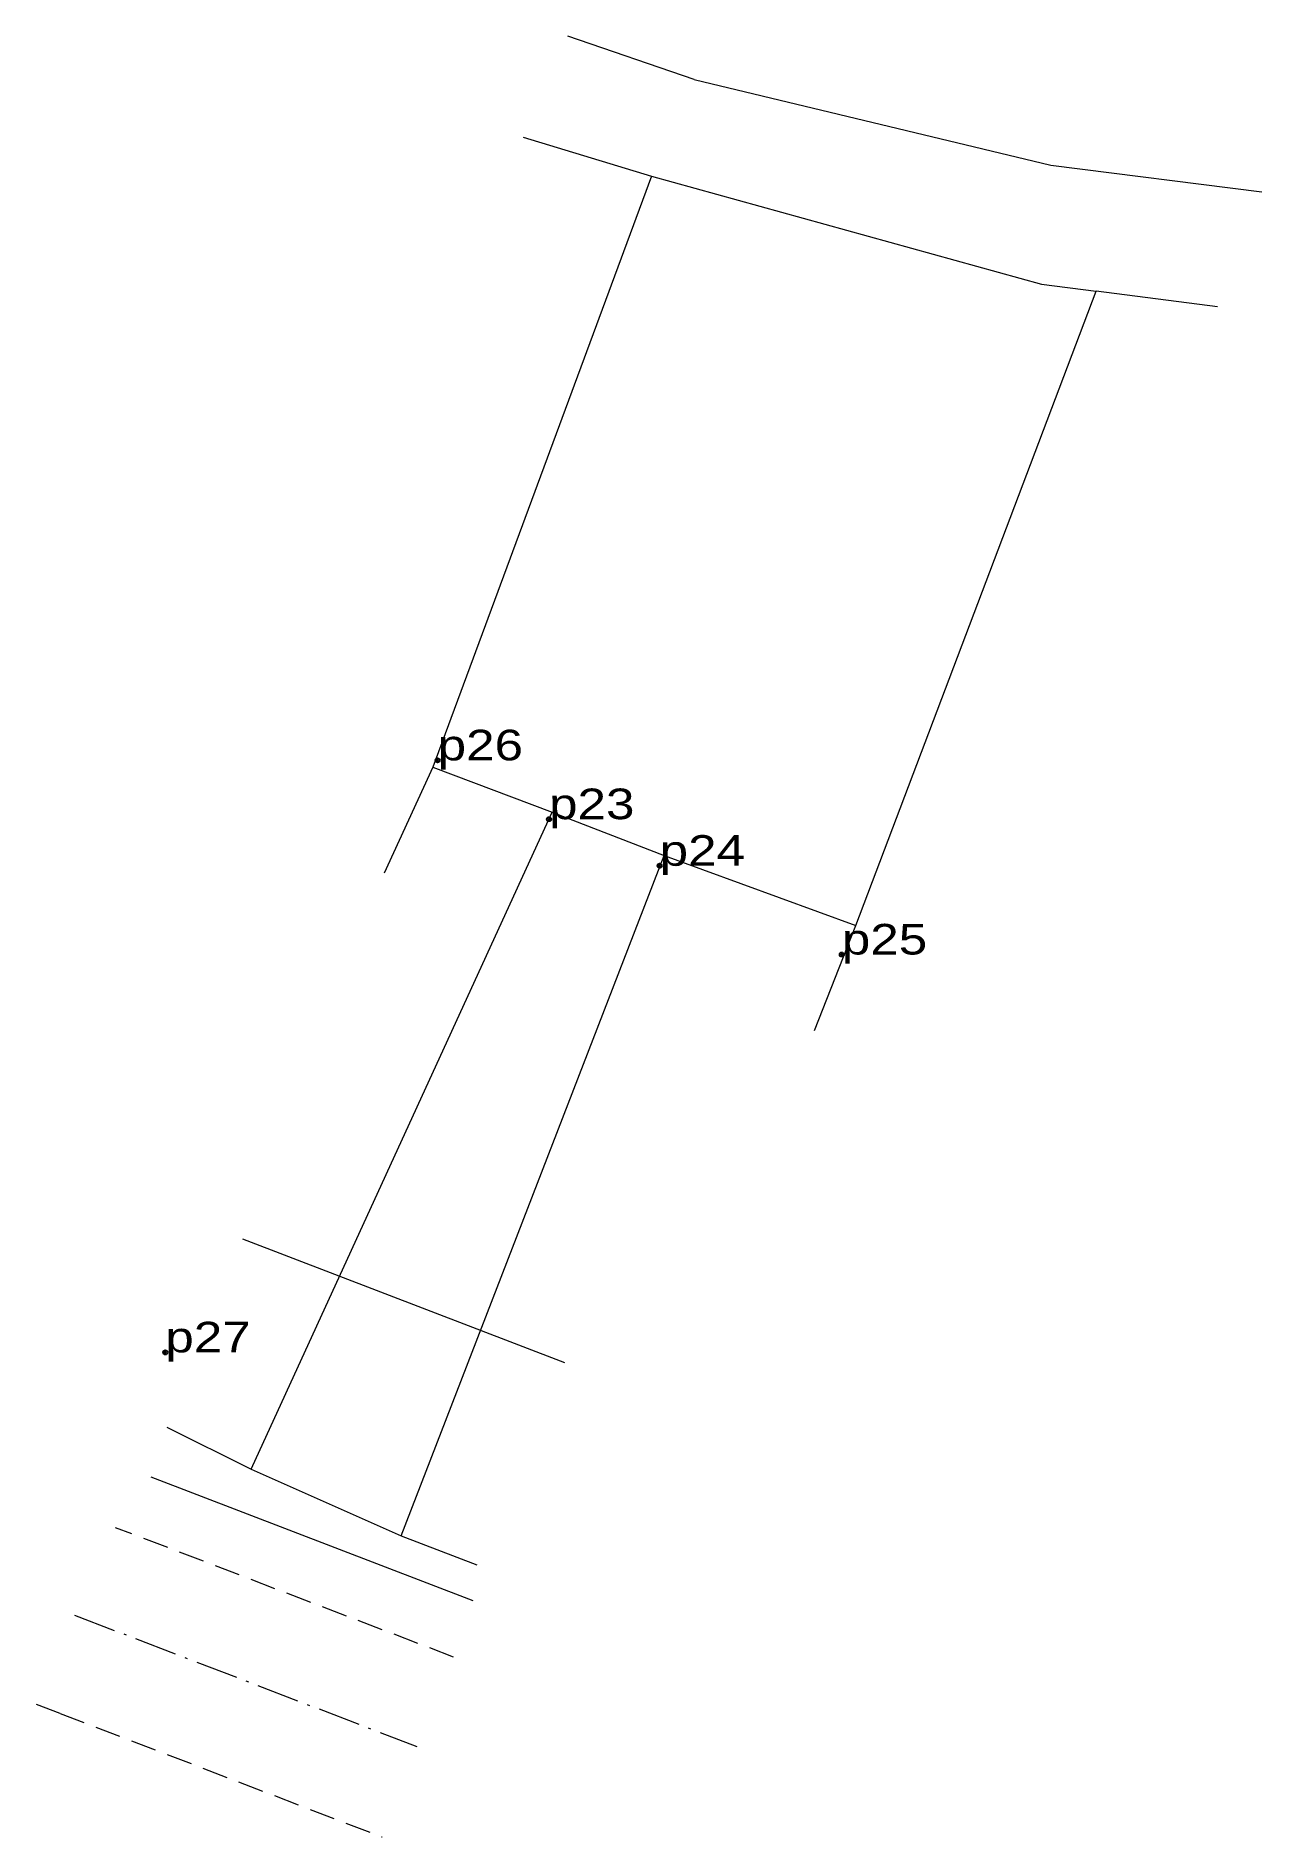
# Model space of a CAD drawing. Header units: metres. Extents: x 537642 to 552666, y 1836804 to 1838034.
# Drawn here: x 539284.1 to 539356.2, y 1836804 to 1836909.9 of the extents above.
import ezdxf

# ---------------------------------------------------------------- set-up
doc = ezdxf.new("R2010")
doc.units = ezdxf.units.M
doc.header["$LTSCALE"] = 0.5
doc.header["$PDMODE"] = 32
doc.header["$PDSIZE"] = 0.25
doc.linetypes.add('DOT_DASHED', pattern=[7.7, 5, -1.2, 0.3, -1.2])
doc.linetypes.add('MEDIUM_DASHED', pattern=[4.5, 3, -1.5])
for name, color, linetype, lineweight in [('10', 7, 'Continuous', 13), ('22', 7, 'Continuous', 13), ('23', 7, 'Continuous', 13), ('36', 7, 'Continuous', 13), ('63', 7, 'Continuous', 13)]:
    doc.layers.add(name, color=color, linetype=linetype, lineweight=lineweight)
doc.layers.add('12', color=7, linetype='Continuous')
doc.layers.add('7', color=7, linetype='Continuous')

msp = doc.modelspace()

# ---------------------------------------------------------------- linework, layer by layer
at = {"layer": '10'}
for p, q in [((539322.83, 1836907.33), (539315.39, 1836909.89)), ((539322.83, 1836907.33), (539343.78, 1836902.3)), ((539343.78, 1836902.3), (539356.2, 1836900.73)), ((539320.31, 1836901.65), (539307.46, 1836866.89)), ((539332.33, 1836857.57), (539346.45, 1836894.89)), ((539343.23, 1836895.3), (539346.45, 1836894.89)), ((539353.59, 1836893.97), (539346.45, 1836894.89)), ((539307.46, 1836866.89), (539304.6, 1836860.66)), ((539296.77, 1836825.61), (539314.48, 1836864.24)), ((539305.59, 1836821.68), (539321.06, 1836861.7)), ((539329.9, 1836851.41), (539332.33, 1836857.57))]:
    msp.add_line(p, q, dxfattribs=at)
msp.add_lwpolyline([(539312.76, 1836903.94), (539320.31, 1836901.65), (539343.23, 1836895.3)], dxfattribs=at)
at = {"layer": '22'}
for p, q in [((539296.26, 1836839.15), (539315.19, 1836831.88)), ((539290.88, 1836825.15), (539309.81, 1836817.88))]:
    msp.add_line(p, q, dxfattribs=at)
at = {"layer": '23'}
for p, q in [((539322.83, 1836907.33), (539315.39, 1836909.89)), ((539322.83, 1836907.33), (539343.78, 1836902.3)), ((539343.78, 1836902.3), (539356.2, 1836900.73)), ((539343.23, 1836895.3), (539346.45, 1836894.89)), ((539353.59, 1836893.97), (539346.45, 1836894.89)), ((539291.82, 1836828.08), (539296.77, 1836825.61)), ((539305.59, 1836821.68), (539310.04, 1836819.98))]:
    msp.add_line(p, q, dxfattribs=at)
msp.add_lwpolyline([(539312.76, 1836903.94), (539320.31, 1836901.65), (539343.23, 1836895.3)], dxfattribs=at)
at = {"layer": '36'}
for p, q in [((539307.46, 1836866.89), (539314.48, 1836864.24)), ((539321.06, 1836861.7), (539332.33, 1836857.57)), ((539296.77, 1836825.61), (539305.59, 1836821.68))]:
    msp.add_line(p, q, dxfattribs=at)
at = {"layer": '63'}
msp.add_line((539314.48, 1836864.24), (539321.06, 1836861.7), dxfattribs=at)
at = {"layer": '63', "linetype": 'MEDIUM_DASHED'}
for p, q in [((539308.68, 1836814.55), (539288.81, 1836822.16)), ((539284.13, 1836811.78), (539285.54, 1836811.24)), ((539285.54, 1836811.24), (539304.47, 1836803.97))]:
    msp.add_line(p, q, dxfattribs=at)
at = {"layer": '63', "linetype": 'DOT_DASHED'}
msp.add_line((539286.39, 1836817.02), (539306.51, 1836809.29), dxfattribs=at)
at = {"layer": '7'}
for p in [(539307.74, 1836867.29), (539314.29, 1836863.83), (539320.79, 1836861.09), (539331.5, 1836855.87), (539291.73, 1836832.47)]:
    msp.add_point(p, dxfattribs=at)

# ---------------------------------------------------------------- texts
at = {"layer": '12', "width": 1.25}
for s, p in [('p26', (539307.74, 1836867.29)), ('p23', (539314.29, 1836863.83)), ('p24', (539320.79, 1836861.09)), ('p25', (539331.5, 1836855.87)), ('p27', (539291.73, 1836832.47))]:
    msp.add_text(s, height=1.8, dxfattribs=at).set_placement(p)

doc.saveas('drawing.dxf')
